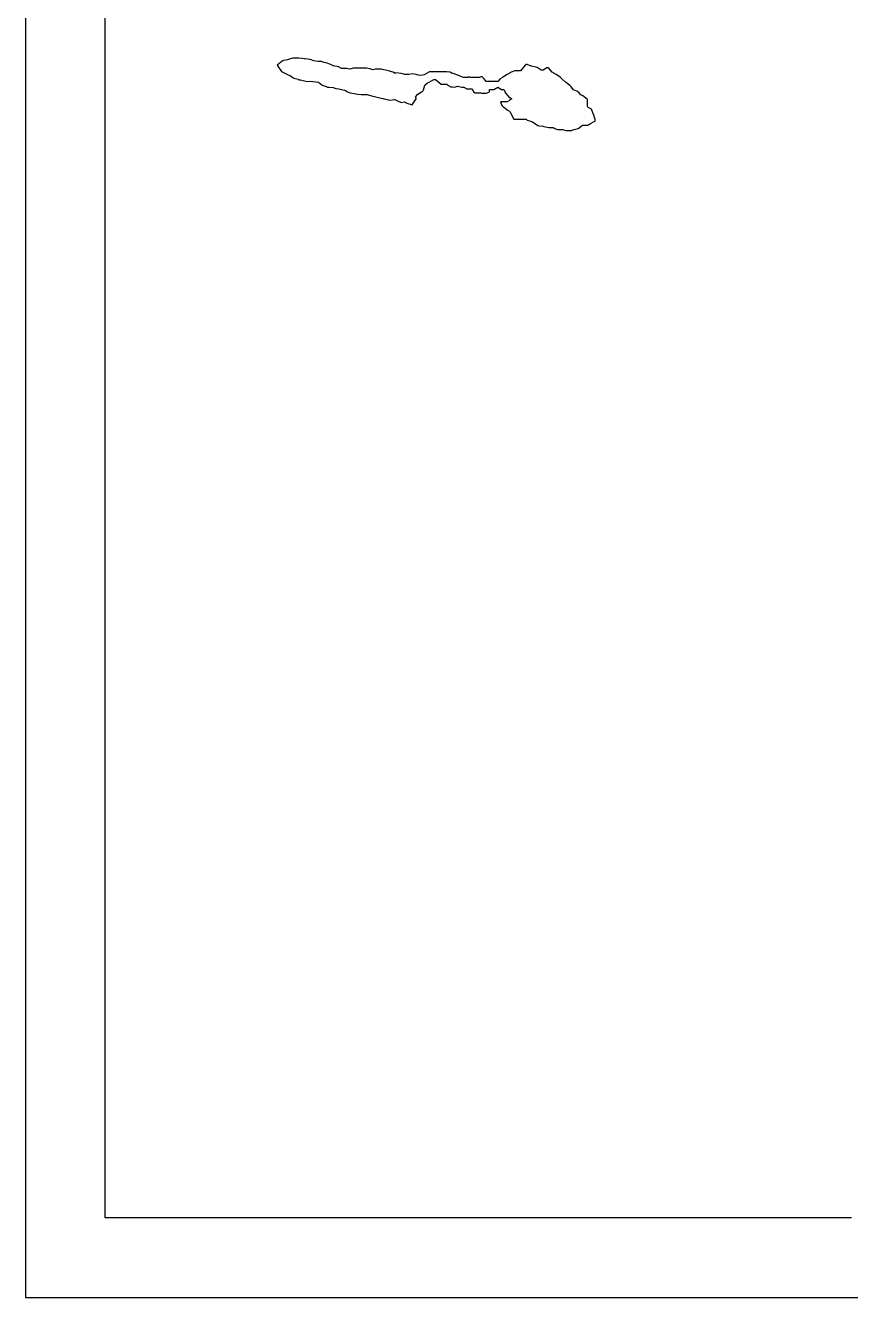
# Model space of a CAD drawing. Header units: millimetres. Extents: x 0 to 500, y 0 to 700.
# Drawn here: x 0 to 134.5, y 0 to 207.4 of the extents above; entities that cross this region are included whole.
import ezdxf

# ---------------------------------------------------------------- set-up
doc = ezdxf.new("R2010")
doc.units = ezdxf.units.MM
for name, color, linetype in [('CORTE', 1, 'Continuous'), ('GRABADO', 5, 'Continuous'), ('HOJA', 8, 'Continuous')]:
    doc.layers.add(name, color=color, linetype=linetype)

msp = doc.modelspace()

# ---------------------------------------------------------------- linework, layer by layer
at = {"layer": 'CORTE'}
msp.add_lwpolyline([(134.52, 13), (134.1, 13), (132.87, 13), (132.47, 13), (96.57, 13), (96.06, 13), (85.85, 13), (85.39, 13), (84.98, 13), (84.62, 13), (84.17, 13), (83.8, 13), (83.4, 13), (82.95, 13), (82.58, 13), (82.13, 13), (81.76, 13), (80.94, 13), (80.57, 13), (80.13, 13), (77.67, 13), (77.25, 13), (76.43, 13), (76.01, 13), (75.59, 13), (75.18, 13), (74.78, 13), (74.38, 13), (73.98, 13), (73.57, 13), (72.76, 13), (72.36, 13), (38.12, 13), (37.63, 13), (37.32, 13), (37, 13), (36.19, 13), (35.7, 13), (34.08, 13), (33.6, 13), (33.2, 13), (32.87, 13), (32.47, 13), (32.14, 13), (31.73, 13), (31.19, 13), (27.16, 13), (26.71, 13), (26.31, 13), (25.95, 13), (23.54, 13), (23.1, 13), (20.29, 13), (19.87, 13), (13.87, 13), (13.47, 13), (13.07, 13), (13.07, 13), (13.06, 13), (13.05, 13), (13.04, 13.01), (13.04, 13.01), (13.03, 13.01), (13.03, 13.02), (13.02, 13.02), (13.02, 13.03), (13.01, 13.03), (13.01, 13.04), (13.01, 13.04), (13, 13.05), (13, 13.06), (13, 13.07), (13, 13.07), (13, 52.22), (13, 54.13), (13, 54.5), (13, 55.09), (13, 55.56), (13, 56.52), (13, 57), (13, 57.47), (13, 58.05), (13, 59.95), (13, 60.52), (13, 61.46), (13, 61.94), (13, 62.41), (13, 62.97), (13, 63.44), (13, 63.98), (13, 64.46), (13, 64.85), (13, 65.19), (13, 65.38), (13, 65.66), (13, 66.35), (13, 67.34), (13, 67.93), (13, 68.39), (13, 68.92), (13, 69.43), (13, 69.89), (13, 70.41), (13, 70.91), (13, 71.51), (13, 71.96), (13, 72.38), (13, 72.87), (13, 74.23), (13, 74.62), (13, 75.04), (13, 75.47), (13, 75.96), (13, 76.34), (13, 76.8), (13, 77.29), (13, 79.6), (13, 80.08), (13, 81), (13, 81.47), (13, 82.38), (13, 82.85), (13, 126.56), (13, 127.12), (13, 128.94), (13, 129.31), (13, 129.76), (13, 130.22), (13, 130.77), (13, 131.22), (13, 131.59), (13, 132.13), (13, 135.78), (13, 136.3), (13, 136.69), (13, 137.14), (13, 137.66), (13, 137.99), (13, 138.57), (13, 141.75), (13, 142.25), (13, 142.7), (13, 143.19), (13, 144.55), (13, 145), (13, 145.9), (13, 146.38), (13, 147.73), (13, 148.15), (13, 150.86), (13, 151.31), (13, 151.76), (13, 152.22), (13, 152.68), (13, 153.57), (13, 154.02), (13, 197.76), (13, 198.21), (13, 200.46), (13, 201), (13, 201.53), (13, 201.89), (13, 202.34), (13, 206.37), (13, 206.75), (13, 210.32)], dxfattribs=at)
at = {"layer": 'GRABADO'}
msp.add_lwpolyline([(134.65, 13), (133.15, 13), (132.65, 13), (101.94, 13), (101.33, 13), (88.84, 13), (88.28, 13), (87.79, 13), (87.35, 13), (86.79, 13), (86.35, 13), (85.85, 13), (85.3, 13), (84.85, 13), (84.3, 13), (83.85, 13), (82.85, 13), (82.39, 13), (81.85, 13), (78.85, 13), (78.33, 13), (77.34, 13), (76.82, 13), (76.31, 13), (75.81, 13), (75.31, 13), (74.83, 13), (74.34, 13), (73.84, 13), (72.85, 13), (72.36, 13), (43.69, 13), (43.08, 13), (42.7, 13), (42.32, 13), (41.33, 13), (40.73, 13), (38.75, 13), (38.16, 13), (37.67, 13), (37.27, 13), (36.78, 13), (36.37, 13), (35.88, 13), (35.21, 13), (30.29, 13), (29.74, 13), (29.25, 13), (28.82, 13), (25.87, 13), (25.33, 13), (21.9, 13), (21.38, 13), (14.05, 13), (13.56, 13), (13.07, 13), (13.07, 13), (13.06, 13), (13.05, 13), (13.04, 13.01), (13.04, 13.01), (13.03, 13.01), (13.03, 13.02), (13.02, 13.02), (13.02, 13.03), (13.01, 13.03), (13.01, 13.04), (13.01, 13.04), (13, 13.05), (13, 13.06), (13, 13.07), (13, 13.07), (13, 45.11), (13, 47.44), (13, 47.89), (13, 48.61), (13, 49.2), (13, 50.36), (13, 50.95), (13, 51.53), (13, 52.23), (13, 54.56), (13, 55.25), (13, 56.41), (13, 56.99), (13, 57.57), (13, 58.24), (13, 58.82), (13, 59.49), (13, 60.06), (13, 60.55), (13, 60.96), (13, 61.2), (13, 61.53), (13, 62.38), (13, 63.59), (13, 64.31), (13, 64.88), (13, 65.51), (13, 66.15), (13, 66.71), (13, 67.34), (13, 67.96), (13, 68.69), (13, 69.24), (13, 69.74), (13, 70.35), (13, 72.01), (13, 72.49), (13, 73), (13, 73.53), (13, 74.13), (13, 74.58), (13, 75.15), (13, 75.75), (13, 78.57), (13, 79.15), (13, 80.28), (13, 80.85), (13, 81.98), (13, 82.54), (13, 120.16), (13, 120.85), (13, 123.07), (13, 123.52), (13, 124.08), (13, 124.63), (13, 125.3), (13, 125.86), (13, 126.31), (13, 126.97), (13, 131.42), (13, 132.06), (13, 132.54), (13, 133.09), (13, 133.73), (13, 134.13), (13, 134.84), (13, 138.72), (13, 139.33), (13, 139.89), (13, 140.49), (13, 142.14), (13, 142.69), (13, 143.8), (13, 144.38), (13, 146.03), (13, 146.55), (13, 149.85), (13, 150.41), (13, 150.96), (13, 151.52), (13, 152.08), (13, 153.18), (13, 153.72), (13, 191.38), (13, 191.93), (13, 194.67), (13, 195.33), (13, 195.98), (13, 196.42), (13, 196.97), (13, 201.89), (13, 202.36), (13, 206.73), (13, 206.73), (13, 207.4)], dxfattribs=at)
msp.add_lwpolyline([(90.23, 190.64), (90.68, 190.99), (90.86, 191.14), (91.68, 191.14), (91.78, 191.2), (92.1, 191.39), (92.7, 191.75), (92.87, 191.85), (92.87, 192.04), (92.82, 192.21), (92.67, 192.74), (92.51, 193.13), (92.26, 193.72), (91.76, 194.02), (91.63, 194.25), (91.63, 195.24), (91.59, 195.34), (90.85, 195.93), (90.53, 196.06), (90.21, 196.44), (89.92, 196.67), (89.37, 196.89), (88.98, 197.36), (88.82, 197.55), (88.37, 197.91), (88.06, 198.16), (87.43, 198.66), (87.28, 198.85), (87.13, 199.02), (86.55, 199.37), (86.22, 199.57), (86.11, 199.63), (85.88, 199.77), (85.3, 200.47), (85.02, 200.47), (84.43, 200.11), (84.08, 200.11), (83.45, 200.5), (83.21, 200.57), (82.53, 200.77), (82.2, 200.87), (81.77, 201.04), (81.64, 201.01), (81.57, 200.99), (81.48, 200.89), (80.73, 199.99), (79.79, 199.99), (79.21, 199.76), (78.99, 199.63), (78.88, 199.57), (78.56, 199.37), (77.96, 199.01), (77.76, 198.89), (77.37, 198.66), (77.03, 198.25), (75.11, 198.25), (74.76, 198.67), (74.48, 199), (74.24, 199), (74.04, 198.88), (72.54, 198.88), (72.36, 198.99), (72.18, 198.88), (71.42, 198.88), (70.86, 199.1), (70.48, 199.26), (69.72, 199.56), (69.57, 199.62), (69.45, 199.62), (69.23, 199.76), (68.65, 199.83), (67.72, 199.83), (67.65, 199.84), (65.96, 199.84), (65.92, 199.83), (65.89, 199.8), (65.76, 199.76), (64.98, 199.34), (64.48, 199.21), (64.01, 199.3), (63.68, 199.36), (63.1, 199.47), (62.51, 199.36), (62.17, 199.38), (61.85, 199.38), (61.23, 199.55), (60.43, 199.63), (60.33, 199.58), (60.16, 199.61), (59.97, 199.76), (59.37, 199.94), (58.72, 200.09), (58.45, 200.17), (58.02, 200.28), (57.06, 200.28), (56.61, 200.17), (56.12, 200.33), (55.68, 200.41), (55.33, 200.44), (53.49, 200.44), (52.91, 200.23), (52.36, 200.39), (51.98, 200.39), (51.55, 200.36), (51.03, 200.61), (50.16, 200.82), (50.12, 200.82), (50.06, 200.82), (50, 200.88), (49.18, 201.24), (48.66, 201.35), (48.26, 201.49), (47.75, 201.49), (47.33, 201.54), (47.04, 201.63), (46.41, 201.84), (45.54, 201.94), (45.51, 201.93), (45.45, 201.92), (45.16, 201.98), (44.57, 202.03), (43.68, 202.03), (43.63, 202.04), (43.59, 202.05), (43.37, 201.98), (42.74, 201.76), (42.09, 201.65), (41.83, 201.55), (41.05, 200.92), (41.26, 200.59), (41.72, 199.89), (41.8, 199.86), (41.84, 199.83), (41.95, 199.75), (42.75, 199.39), (43.12, 199.22), (43.68, 198.84), (43.78, 198.79), (44.45, 198.6), (44.59, 198.52), (44.83, 198.5), (45.51, 198.36), (45.99, 198.26), (46.42, 198.3), (46.87, 198.26), (47.36, 198.19), (47.78, 198.16), (48.32, 197.71), (48.39, 197.67), (49.04, 197.43), (49.22, 197.31), (49.48, 197.34), (50.15, 197.28), (50.6, 197.11), (51.07, 197.04), (51.74, 196.88), (52, 196.83), (52.2, 196.78), (52.53, 196.56), (52.93, 196.4), (53.63, 196.31), (53.85, 196.26), (54.16, 196.2), (54.76, 196.11), (55.34, 196.15), (55.7, 196.12), (56.23, 195.94), (56.63, 195.83), (56.9, 195.78), (57.56, 195.66), (58.28, 195.45), (58.45, 195.42), (58.48, 195.42), (58.52, 195.41), (59.4, 195.2), (60.18, 195.29), (60.34, 195.27), (60.66, 195.08), (61.25, 194.84), (61.75, 194.94), (62.2, 194.71), (63.03, 194.43), (63.05, 194.43), (63.7, 195.4), (63.63, 195.78), (63.98, 196.19), (64.59, 196.56), (64.81, 196.65), (64.88, 196.91), (65.09, 197.65), (65.57, 198), (65.84, 198.11), (66.58, 198.55), (66.83, 198.55), (67.45, 198.06), (67.75, 197.79), (67.83, 197.81), (68.68, 197.81), (68.86, 197.67), (69.35, 197.38), (69.59, 197.38), (69.88, 197.32), (70.51, 197.5), (71.14, 197.31), (71.45, 197.31), (71.96, 197.07), (72.83, 197.07), (73.05, 196.55), (73.31, 196.42), (74.11, 196.42), (74.24, 196.39), (74.43, 196.33), (75.13, 196.33), (75.66, 196.54), (75.66, 196.96), (76.37, 196.96), (76.99, 197.33), (77.61, 196.96), (77.95, 196.96), (78.16, 196.72), (78.16, 196.52), (78.88, 195.65), (79.05, 195.65), (79.3, 195.34), (78.96, 195.24), (78.9, 195.13), (78.54, 194.91), (77.43, 194.91), (77.68, 194.31), (77.82, 194.15), (77.96, 194.1), (78.56, 193.61), (78.9, 193.41), (78.97, 193.29), (79.07, 193.21), (79.24, 192.8), (79.62, 192.11), (79.74, 192.08), (79.77, 192.09), (79.82, 192.08), (81.61, 192.08), (81.67, 192.04), (81.81, 191.94), (82.58, 191.75), (82.98, 191.46), (83.51, 191.08), (83.82, 191.01), (84.39, 190.97), (84.43, 190.95), (84.5, 190.92), (85.34, 190.72), (86.03, 190.72), (86.29, 190.58), (86.76, 190.42), (87.63, 190.42), (88.12, 190.27), (89.03, 190.27), (89.43, 190.4), (89.94, 190.55), (90.23, 190.64)], close=True, dxfattribs=at)
at = {"layer": 'HOJA'}
msp.add_lwpolyline([(0, 0), (500, 0), (500, 700), (0, 700)], close=True, dxfattribs=at)

doc.saveas('drawing.dxf')
